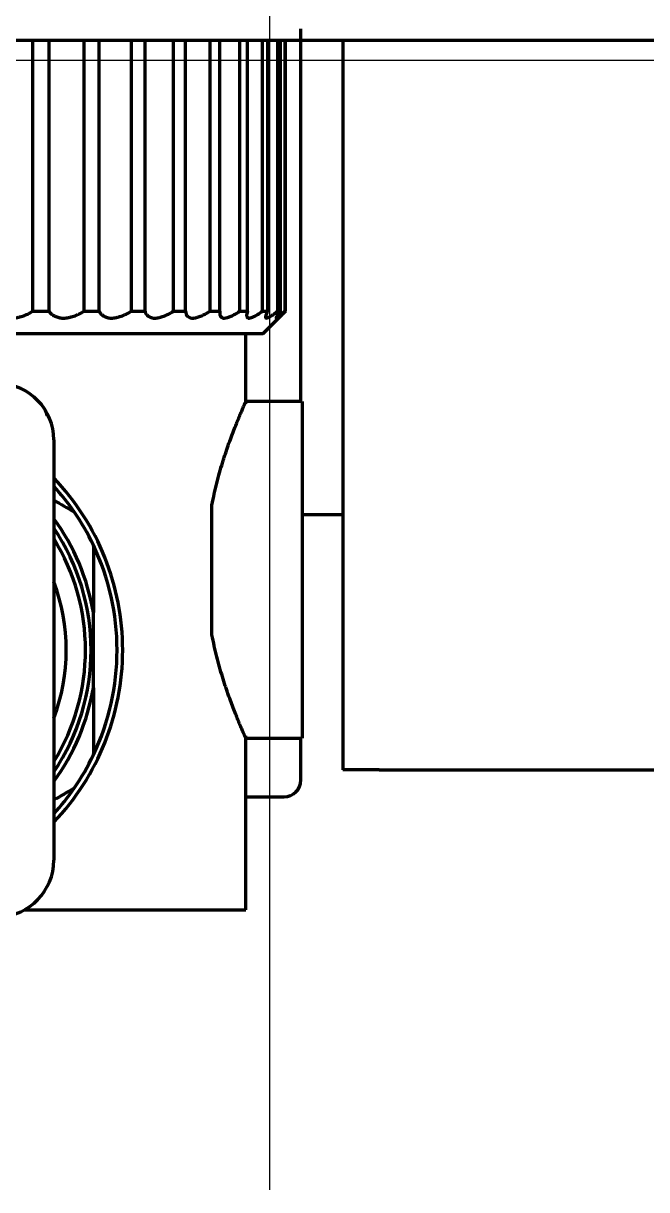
# Model space of a CAD drawing. Header units: inches. Extents: x -2405 to 7588, y 441 to 5654.
# Drawn here: x 4278.9 to 4306.5, y 2333.2 to 2384.9 of the extents above; entities that cross this region are included whole.
import ezdxf

# ---------------------------------------------------------------- set-up
doc = ezdxf.new("R2010")
doc.units = ezdxf.units.IN

# ---------------------------------------------------------------- blocks, each defined once
blk = doc.blocks.new('A$C29D5572B')
at = {"color": 1}
for p, q in [((0, 50), (0, -50)), ((-50, 0), (50, 0))]:
    blk.add_line(p, q, dxfattribs=at)
blk = doc.blocks.new('A$C0F8E2EAE')
blk.add_blockref('A$C29D5572B', (0, 0))

msp = doc.modelspace()

# ---------------------------------------------------------------- linework, layer by layer
at = {"linetype": 'Continuous', "lineweight": 70}
for p, q in [((4291.197, 2368.129), (4291.197, 2384.63)), ((4251.008, 2384.128), (4329.607, 2384.128)), ((4279.311, 2384.128), (4279.311, 2372.128)), ((4280.046, 2372.128), (4280.046, 2384.128)), ((4281.585, 2384.128), (4281.585, 2372.128)), ((4282.267, 2372.128), (4282.267, 2384.128)), ((4283.677, 2384.128), (4283.677, 2372.128)), ((4284.293, 2372.128), (4284.293, 2384.128)), ((4285.547, 2384.128), (4285.547, 2372.128)), ((4286.086, 2372.128), (4286.086, 2384.128)), ((4287.159, 2384.128), (4287.159, 2372.128)), ((4287.608, 2372.128), (4287.608, 2384.128)), ((4288.48, 2384.128), (4288.48, 2372.128)), ((4288.833, 2372.128), (4288.833, 2384.128)), ((4289.486, 2384.128), (4289.486, 2372.128)), ((4289.734, 2372.128), (4289.734, 2384.128)), ((4290.156, 2384.128), (4290.156, 2372.128)), ((4290.296, 2372.128), (4290.296, 2384.128)), ((4290.478, 2384.128), (4290.478, 2372.128)), ((4290.506, 2372.128), (4290.506, 2384.128)), ((4293.057, 2384.129), (4293.057, 2351.828)), ((4279.311, 2372.128), (4280.046, 2372.128)), ((4281.585, 2372.128), (4282.267, 2372.128)), ((4283.677, 2372.128), (4284.293, 2372.128)), ((4285.547, 2372.128), (4286.086, 2372.128)), ((4287.159, 2372.128), (4287.608, 2372.128)), ((4288.48, 2372.128), (4288.833, 2372.128)), ((4289.486, 2372.128), (4289.734, 2372.128)), ((4290.156, 2372.128), (4290.296, 2372.128)), ((4290.478, 2372.128), (4290.506, 2372.128)), ((4289.507, 2371.128), (4290.37, 2371.991)), ((4289.507, 2371.128), (4278.256, 2371.128)), ((4288.757, 2368.032), (4288.757, 2371.128)), ((4291.257, 2368.128), (4288.714, 2368.128)), ((4291.257, 2368.128), (4291.257, 2353.228)), ((4280.257, 2366.434), (4280.257, 2347.821)), ((4287.257, 2357.805), (4287.257, 2363.551)), ((4291.257, 2363.128), (4293.058, 2363.128)), ((4282.007, 2355.463), (4282.007, 2358.793)), ((4288.714, 2353.228), (4291.257, 2353.228)), ((4288.757, 2345.628), (4288.757, 2353.324)), ((4291.197, 2351.378), (4291.197, 2353.228)), ((4294.657, 2351.828), (4293.057, 2351.828)), ((4294.657, 2351.828), (4348.507, 2351.828)), ((4288.757, 2350.628), (4290.447, 2350.628)), ((4278.956, 2345.628), (4288.757, 2345.628))]:
    msp.add_line(p, q, dxfattribs=at)
for centre, radius, start, end in [((4277.757, 2366.434), 2.5, 0, 88), ((4279.216, 2367.401), 0.75, 7.4243, 33.5209), ((4272.257, 2357.128), 11.05, 0, 43.6163), ((4272.257, 2357.128), 10.8, 34.5256, 42.2062), ((4272.257, 2357.128), 10.8, 25.4744, 34.5256), ((4272.257, 2357.128), 9.891, 9.6926, 36.0205), ((4272.257, 2357.128), 9.65, 326.0025, 34.0031), ((4272.257, 2357.128), 9.4, 328.3313, 31.6744), ((4272.257, 2357.128), 10.8, 334.5256, 25.4744), ((4272.257, 2357.128), 8.55, 339.3394, 20.6663), ((4272.257, 2357.128), 11.05, 316.3838, 0), ((4272.257, 2357.128), 9.891, 323.9795, 350.3074), ((4272.257, 2357.128), 10.8, 325.4744, 334.5256), ((4290.447, 2351.378), 0.75, 270, 0), ((4272.257, 2357.128), 10.8, 317.7938, 325.4744), ((4277.757, 2347.821), 2.5, 272, 0)]:
    msp.add_arc(centre, radius, start, end, dxfattribs=at)
for points, knots in [([(4278.254, 2371.837), (4278.263, 2371.835), (4278.272, 2371.834), (4278.299, 2371.832), (4278.318, 2371.83), (4278.357, 2371.828), (4278.376, 2371.828), (4278.472, 2371.828), (4278.551, 2371.835), (4278.652, 2371.853), (4278.672, 2371.857), (4278.712, 2371.866), (4278.772, 2371.88), (4278.831, 2371.898), (4278.909, 2371.925), (4278.948, 2371.94), (4279.025, 2371.972), (4279.062, 2371.989), (4279.172, 2372.044), (4279.243, 2372.084), (4279.311, 2372.128)], [0, 0, 0, 0, 0.025315, 0.025315, 0.079464, 0.079464, 0.133613, 0.133613, 0.35021, 0.35021, 0.404359, 0.404359, 0.458508, 0.566807, 0.566807, 0.675105, 0.675105, 0.783403, 0.783403, 1, 1, 1, 1]), ([(4280.046, 2372.128), (4280.077, 2372.084), (4280.114, 2372.044), (4280.177, 2371.99), (4280.199, 2371.972), (4280.235, 2371.948), (4280.248, 2371.941), (4280.273, 2371.926), (4280.286, 2371.919), (4280.353, 2371.885), (4280.412, 2371.864), (4280.508, 2371.843), (4280.541, 2371.837), (4280.594, 2371.832), (4280.611, 2371.83), (4280.647, 2371.828), (4280.665, 2371.828), (4280.756, 2371.828), (4280.831, 2371.835), (4280.928, 2371.853), (4280.947, 2371.857), (4280.986, 2371.866), (4281.044, 2371.88), (4281.102, 2371.898), (4281.179, 2371.925), (4281.218, 2371.94), (4281.294, 2371.972), (4281.332, 2371.989), (4281.443, 2372.044), (4281.515, 2372.084), (4281.585, 2372.128)], [0, 0, 0, 0, 0.125, 0.125, 0.1875, 0.1875, 0.21875, 0.21875, 0.25, 0.25, 0.375, 0.375, 0.4375, 0.4375, 0.46875, 0.46875, 0.5, 0.5, 0.625, 0.625, 0.65625, 0.65625, 0.6875, 0.75, 0.75, 0.8125, 0.8125, 0.875, 0.875, 1, 1, 1, 1]), ([(4282.267, 2372.128), (4282.289, 2372.084), (4282.317, 2372.044), (4282.367, 2371.99), (4282.385, 2371.972), (4282.414, 2371.948), (4282.424, 2371.941), (4282.446, 2371.926), (4282.457, 2371.919), (4282.513, 2371.885), (4282.564, 2371.864), (4282.649, 2371.843), (4282.678, 2371.837), (4282.725, 2371.832), (4282.741, 2371.83), (4282.774, 2371.828), (4282.79, 2371.828), (4282.873, 2371.828), (4282.943, 2371.835), (4283.035, 2371.853), (4283.053, 2371.857), (4283.09, 2371.866), (4283.146, 2371.88), (4283.201, 2371.898), (4283.276, 2371.925), (4283.313, 2371.94), (4283.388, 2371.972), (4283.425, 2371.989), (4283.535, 2372.044), (4283.607, 2372.084), (4283.677, 2372.128)], [0, 0, 0, 0, 0.125, 0.125, 0.1875, 0.1875, 0.21875, 0.21875, 0.25, 0.25, 0.375, 0.375, 0.4375, 0.4375, 0.46875, 0.46875, 0.5, 0.5, 0.625, 0.625, 0.65625, 0.65625, 0.6875, 0.75, 0.75, 0.8125, 0.8125, 0.875, 0.875, 1, 1, 1, 1]), ([(4284.293, 2372.128), (4284.306, 2372.084), (4284.324, 2372.044), (4284.36, 2371.99), (4284.373, 2371.972), (4284.395, 2371.948), (4284.403, 2371.941), (4284.42, 2371.926), (4284.428, 2371.919), (4284.473, 2371.885), (4284.515, 2371.864), (4284.587, 2371.843), (4284.613, 2371.837), (4284.654, 2371.832), (4284.668, 2371.83), (4284.696, 2371.828), (4284.711, 2371.828), (4284.785, 2371.828), (4284.848, 2371.835), (4284.932, 2371.853), (4284.949, 2371.857), (4284.983, 2371.866), (4285.035, 2371.88), (4285.087, 2371.898), (4285.158, 2371.925), (4285.193, 2371.94), (4285.265, 2371.972), (4285.301, 2371.989), (4285.407, 2372.044), (4285.477, 2372.084), (4285.547, 2372.128)], [0, 0, 0, 0, 0.125, 0.125, 0.1875, 0.1875, 0.21875, 0.21875, 0.25, 0.25, 0.375, 0.375, 0.4375, 0.4375, 0.46875, 0.46875, 0.5, 0.5, 0.625, 0.625, 0.65625, 0.65625, 0.6875, 0.75, 0.75, 0.8125, 0.8125, 0.875, 0.875, 1, 1, 1, 1]), ([(4286.086, 2372.128), (4286.089, 2372.084), (4286.097, 2372.044), (4286.117, 2371.99), (4286.125, 2371.972), (4286.14, 2371.948), (4286.146, 2371.941), (4286.157, 2371.926), (4286.163, 2371.919), (4286.196, 2371.885), (4286.228, 2371.864), (4286.285, 2371.843), (4286.306, 2371.837), (4286.34, 2371.832), (4286.352, 2371.83), (4286.376, 2371.828), (4286.389, 2371.828), (4286.452, 2371.828), (4286.507, 2371.835), (4286.582, 2371.853), (4286.598, 2371.857), (4286.629, 2371.866), (4286.675, 2371.88), (4286.723, 2371.898), (4286.789, 2371.925), (4286.822, 2371.94), (4286.889, 2371.972), (4286.922, 2371.989), (4287.023, 2372.044), (4287.091, 2372.084), (4287.159, 2372.128)], [0, 0, 0, 0, 0.125, 0.125, 0.1875, 0.1875, 0.21875, 0.21875, 0.25, 0.25, 0.375, 0.375, 0.4375, 0.4375, 0.46875, 0.46875, 0.5, 0.5, 0.625, 0.625, 0.65625, 0.65625, 0.6875, 0.75, 0.75, 0.8125, 0.8125, 0.875, 0.875, 1, 1, 1, 1]), ([(4287.608, 2372.128), (4287.602, 2372.084), (4287.6, 2372.044), (4287.605, 2371.99), (4287.608, 2371.972), (4287.615, 2371.948), (4287.618, 2371.941), (4287.624, 2371.926), (4287.627, 2371.919), (4287.647, 2371.885), (4287.668, 2371.864), (4287.711, 2371.843), (4287.727, 2371.837), (4287.753, 2371.832), (4287.762, 2371.83), (4287.782, 2371.828), (4287.791, 2371.828), (4287.843, 2371.828), (4287.889, 2371.835), (4287.954, 2371.853), (4287.967, 2371.857), (4287.994, 2371.866), (4288.035, 2371.88), (4288.078, 2371.898), (4288.137, 2371.925), (4288.167, 2371.94), (4288.228, 2371.972), (4288.259, 2371.989), (4288.352, 2372.044), (4288.416, 2372.084), (4288.48, 2372.128)], [0, 0, 0, 0, 0.125, 0.125, 0.1875, 0.1875, 0.21875, 0.21875, 0.25, 0.25, 0.375, 0.375, 0.4375, 0.4375, 0.46875, 0.46875, 0.5, 0.5, 0.625, 0.625, 0.65625, 0.65625, 0.6875, 0.75, 0.75, 0.8125, 0.8125, 0.875, 0.875, 1, 1, 1, 1]), ([(4288.833, 2372.128), (4288.816, 2372.084), (4288.804, 2372.044), (4288.794, 2371.99), (4288.792, 2371.972), (4288.791, 2371.948), (4288.791, 2371.941), (4288.792, 2371.926), (4288.793, 2371.919), (4288.798, 2371.885), (4288.809, 2371.864), (4288.835, 2371.843), (4288.846, 2371.837), (4288.864, 2371.832), (4288.871, 2371.83), (4288.885, 2371.828), (4288.892, 2371.828), (4288.93, 2371.828), (4288.967, 2371.835), (4289.02, 2371.853), (4289.031, 2371.857), (4289.054, 2371.866), (4289.088, 2371.88), (4289.125, 2371.898), (4289.176, 2371.925), (4289.202, 2371.94), (4289.256, 2371.972), (4289.284, 2371.989), (4289.368, 2372.044), (4289.426, 2372.084), (4289.486, 2372.128)], [0, 0, 0, 0, 0.125, 0.125, 0.1875, 0.1875, 0.21875, 0.21875, 0.25, 0.25, 0.375, 0.375, 0.4375, 0.4375, 0.46875, 0.46875, 0.5, 0.5, 0.625, 0.625, 0.65625, 0.65625, 0.6875, 0.75, 0.75, 0.8125, 0.8125, 0.875, 0.875, 1, 1, 1, 1]), ([(4289.734, 2372.128), (4289.708, 2372.084), (4289.687, 2372.044), (4289.661, 2371.99), (4289.654, 2371.972), (4289.645, 2371.948), (4289.642, 2371.941), (4289.638, 2371.926), (4289.636, 2371.919), (4289.628, 2371.885), (4289.628, 2371.864), (4289.637, 2371.843), (4289.642, 2371.837), (4289.652, 2371.832), (4289.656, 2371.83), (4289.664, 2371.828), (4289.669, 2371.828), (4289.694, 2371.828), (4289.72, 2371.835), (4289.76, 2371.853), (4289.769, 2371.857), (4289.786, 2371.866), (4289.814, 2371.88), (4289.843, 2371.898), (4289.885, 2371.925), (4289.907, 2371.94), (4289.954, 2371.972), (4289.977, 2371.989), (4290.051, 2372.044), (4290.102, 2372.084), (4290.156, 2372.128)], [0, 0, 0, 0, 0.125, 0.125, 0.1875, 0.1875, 0.21875, 0.21875, 0.25, 0.25, 0.375, 0.375, 0.4375, 0.4375, 0.46875, 0.46875, 0.5, 0.5, 0.625, 0.625, 0.65625, 0.65625, 0.6875, 0.75, 0.75, 0.8125, 0.8125, 0.875, 0.875, 1, 1, 1, 1]), ([(4290.296, 2372.128), (4290.261, 2372.084), (4290.23, 2372.044), (4290.19, 2371.99), (4290.177, 2371.972), (4290.161, 2371.948), (4290.155, 2371.941), (4290.145, 2371.926), (4290.141, 2371.919), (4290.12, 2371.885), (4290.108, 2371.864), (4290.101, 2371.843), (4290.1, 2371.837), (4290.102, 2371.832), (4290.102, 2371.83), (4290.105, 2371.828), (4290.107, 2371.828), (4290.117, 2371.828), (4290.132, 2371.835), (4290.16, 2371.853), (4290.165, 2371.857), (4290.178, 2371.866), (4290.197, 2371.88), (4290.22, 2371.898), (4290.252, 2371.925), (4290.269, 2371.94), (4290.306, 2371.972), (4290.326, 2371.989), (4290.387, 2372.044), (4290.431, 2372.084), (4290.478, 2372.128)], [0, 0, 0, 0, 0.125, 0.125, 0.1875, 0.1875, 0.21875, 0.21875, 0.25, 0.25, 0.375, 0.375, 0.4375, 0.4375, 0.46875, 0.46875, 0.5, 0.5, 0.625, 0.625, 0.65625, 0.65625, 0.6875, 0.75, 0.75, 0.8125, 0.8125, 0.875, 0.875, 1, 1, 1, 1]), ([(4290.506, 2372.128), (4290.463, 2372.084), (4290.423, 2372.044), (4290.378, 2371.999), (4290.37, 2371.991), (4290.362, 2371.983)], [0, 0, 0, 0, 0.808653, 0.808653, 1, 1, 1, 1]), ([(4287.257, 2363.551), (4287.29, 2363.721), (4287.324, 2363.887), (4287.397, 2364.211), (4287.472, 2364.528), (4287.593, 2364.98), (4287.678, 2365.267), (4287.742, 2365.476), (4287.763, 2365.545), (4287.796, 2365.647), (4287.807, 2365.681), (4287.828, 2365.748), (4287.882, 2365.914), (4287.979, 2366.198), (4288.105, 2366.546), (4288.226, 2366.864), (4288.302, 2367.056), (4288.347, 2367.169), (4288.356, 2367.191), (4288.374, 2367.236), (4288.383, 2367.257), (4288.409, 2367.321), (4288.426, 2367.362), (4288.475, 2367.48), (4288.536, 2367.625), (4288.614, 2367.805), (4288.656, 2367.9), (4288.692, 2367.982), (4288.707, 2368.017), (4288.723, 2368.051), (4288.726, 2368.058), (4288.731, 2368.07), (4288.739, 2368.087), (4288.745, 2368.1), (4288.754, 2368.121), (4288.757, 2368.128), (4288.757, 2368.128)], [0, 0, 0, 0, 0.062484, 0.062484, 0.124969, 0.187453, 0.249938, 0.249938, 0.28118, 0.28118, 0.296801, 0.296801, 0.312422, 0.374906, 0.437391, 0.499875, 0.562359, 0.562359, 0.577981, 0.577981, 0.593602, 0.593602, 0.624844, 0.624844, 0.687328, 0.749813, 0.812297, 0.812297, 0.874781, 0.874781, 0.890402, 0.890402, 0.906023, 0.937266, 0.937266, 1, 1, 1, 1]), ([(4282.007, 2361.773), (4282.007, 2361.282), (4282.007, 2360.789), (4282.007, 2359.796), (4282.007, 2359.297), (4282.007, 2358.793)], [0, 0, 0, 0, 0.5, 0.5, 1, 1, 1, 1]), ([(4288.757, 2353.228), (4288.757, 2353.228), (4288.751, 2353.241), (4288.733, 2353.282), (4288.717, 2353.317), (4288.714, 2353.324), (4288.707, 2353.34), (4288.703, 2353.348), (4288.692, 2353.374), (4288.684, 2353.393), (4288.656, 2353.454), (4288.614, 2353.55), (4288.536, 2353.73), (4288.475, 2353.875), (4288.426, 2353.994), (4288.409, 2354.035), (4288.383, 2354.099), (4288.374, 2354.12), (4288.356, 2354.165), (4288.311, 2354.276), (4288.226, 2354.492), (4288.105, 2354.811), (4288.021, 2355.044), (4287.957, 2355.226), (4287.924, 2355.319), (4287.892, 2355.415), (4287.87, 2355.48), (4287.859, 2355.513), (4287.805, 2355.678), (4287.719, 2355.949), (4287.593, 2356.378), (4287.472, 2356.829), (4287.397, 2357.145), (4287.324, 2357.469), (4287.29, 2357.635), (4287.257, 2357.805)], [0, 0, 0, 0, 0.062266, 0.124781, 0.124781, 0.14041, 0.14041, 0.156039, 0.156039, 0.187297, 0.187297, 0.249812, 0.312328, 0.374844, 0.374844, 0.406102, 0.406102, 0.42173, 0.42173, 0.437359, 0.499875, 0.562391, 0.624906, 0.624906, 0.656164, 0.671793, 0.671793, 0.687422, 0.687422, 0.749937, 0.812453, 0.874969, 0.937484, 0.937484, 1, 1, 1, 1]), ([(4282.007, 2355.463), (4282.007, 2354.959), (4282.007, 2354.46), (4282.007, 2353.467), (4282.007, 2352.973), (4282.007, 2352.483)], [0, 0, 0, 0, 0.5, 0.5, 1, 1, 1, 1])]:
    msp.add_open_spline(points, degree=3, knots=knots, dxfattribs=at)
for points in [[(4280.266, 2363.763), (4280.563, 2363.591), (4280.86, 2363.42), (4281.155, 2363.249)], [(4281.155, 2351.007), (4280.86, 2350.836), (4280.563, 2350.665), (4280.266, 2350.493)]]:
    msp.add_open_spline(points, degree=3, dxfattribs=at)

# ---------------------------------------------------------------- block references
at = {"xscale": -1}
msp.add_blockref('A$C0F8E2EAE', (4289.807, 2383.235), dxfattribs=at)

doc.saveas('drawing.dxf')
